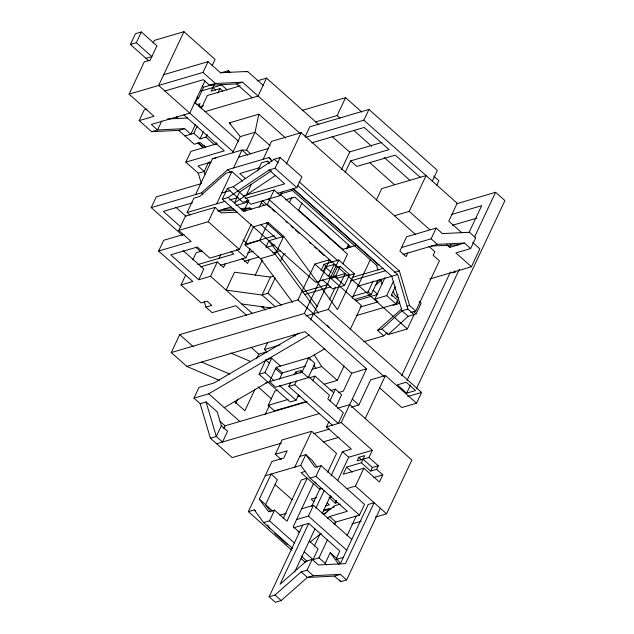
<?xml version="1.0" encoding="UTF-8"?>
<svg xmlns="http://www.w3.org/2000/svg" width="634" height="634" viewBox="0 0 634 634"><rect width="100%" height="100%" fill="white"/><g stroke="black" fill="none" stroke-linecap="round" stroke-linejoin="round"><path stroke-width="0.95" d="M232.654 152.739L240.246 136.611L229.294 122.901L258.854 114.215L255.026 132.268L246.594 150.187L241.99 150.052L212.43 158.738L195.565 194.575M148.839 60.88L130.398 44.459L135.454 33.713L141.366 31.969L156.923 45.814L150.179 60.151L144.259 61.886L129.082 94.141L153.967 116.284L139.187 120.626L151.629 131.698L178.725 130.39L184.637 128.654L190.858 134.194L195.494 124.335M130.398 44.459L136.31 42.724L141.366 31.969M153.119 43.072L154.379 40.386L183.947 31.7L215.053 59.382L212.097 65.651M139.187 120.626L144.243 109.872L147.017 109.064M183.947 31.7L158.651 85.455L233.494 152.065M161.757 121.007L157.541 129.962L151.629 131.698M129.082 94.141L202.999 72.427L208.055 61.672L220.497 72.751L247.593 71.444L263.15 85.281M204.933 80.883L189.756 113.137L151.32 124.422L157.541 129.962L184.637 128.654M195.05 103.619L197.578 98.246M196.659 98.635L198.521 98.088L203.577 87.341L202.167 86.081M182.56 235.499L151.217 207.595L156.273 196.849L200.621 183.82M198.854 106.361L200.122 103.675L196.738 104.665M201.065 108.921L207.389 95.48L240.238 85.836M214.046 84.916L211.09 91.185L219.958 88.586L222.724 91.042M184.946 135.93L193.814 133.322L197.182 126.158M217.85 93.063L219.958 88.586M227.551 72.458L228.391 70.667L230.514 72.553M201.327 183.488L198.283 173.225L185.841 162.153L190.905 151.399L217.153 143.688M193.814 133.322L200.035 138.862L203.403 131.69M200.035 138.862L205.947 137.118L207.215 134.432M204.235 301.507L205.892 307.102L211.804 305.366L207.144 301.213L201.232 302.949L181.007 284.959L192.839 281.48L158.619 251.032L163.683 240.286L184.122 234.279M215.703 144.528L216.543 142.737M208.412 162.526L204.196 171.489L205.028 174.287M158.619 251.032L191.143 241.483L178.701 230.404L185.445 216.075L215.013 207.389L221.234 212.929L237.687 212.128M190.049 215.084L187.133 212.493L193.877 198.157L199.789 196.421L225.966 173.288L231.878 171.552L242.727 181.213M318.847 124.692L266.518 78.117L258.086 96.035L204.655 111.727M178.701 230.404L208.269 221.726L215.013 207.389M216.701 203.807L231.878 171.552M233.566 167.97L241.99 150.052L247.783 155.203M181.007 284.959L185.651 275.101M192.815 259.877L196.183 252.704L202.103 250.969M305.921 315.97L328.293 309.4L345.158 273.563L315.589 282.249L222.28 199.195L227.337 188.449L233.257 186.713L274.205 159.237L280.117 157.501L301.895 176.878L296.831 187.632L277.43 193.33M251.175 224.317L239.375 249.408L209.806 258.093L197.364 247.014L170.752 254.836L198.751 279.745L203.807 268.998L183.178 250.636M171.267 352.552L179.699 334.633L297.964 299.898L314.821 264.061L329.609 259.718L304.312 313.473L171.267 352.552L186.824 366.397L219.332 380.329M246.261 195.121L251.326 184.367M257.65 170.934L261.438 162.867L267.358 161.131L269.426 162.978M263.126 159.285L271.558 141.366L301.126 132.68L415.753 234.707M198.751 279.745L210.575 276.273L217.319 261.937L223.54 267.477L225.228 263.895M219.007 258.355L220.695 254.773M243.258 211.566L244.098 209.767L250.01 208.031L251.397 209.268M222.28 199.195L228.192 197.459L243.749 211.304L248.805 200.55L233.257 186.713M228.192 197.459L269.149 169.991L275.061 168.256L280.117 157.501M259.187 207.302L262.135 201.026M292.654 302.45L260.503 258.64L244.954 244.795L253.386 226.877L268.166 222.534L283.723 236.379L337.494 309.661L354.358 273.825L338.81 259.988L324.022 264.33L321.073 270.599M243.749 211.304L267.397 204.354L274.142 190.018L280.363 195.557L282.051 191.975M286.37 164.04L301.126 132.68M220.497 265.281L245.921 257.816L250.137 248.853M305.168 136.659L309.804 126.808L368.933 109.436L437.365 170.34L432.301 181.094M249.21 259.813L247.522 263.403L241.998 258.482M244.954 244.795L259.734 240.452L268.166 222.534M281.361 443.142L232.163 457.597L210.393 438.213L200.162 403.692L193.941 398.152L198.997 387.406L213.785 383.063L298.907 333.151M265.987 246.991L268.935 240.722L283.723 236.379L275.291 254.297L260.503 258.64M255.169 275.291L262.333 260.059M289.318 202.721L291.846 197.348M315.36 121.966L337.161 115.562L345.585 97.644L361.752 112.028M301.99 202.856L298.622 210.028L343.089 249.606M270.472 277.09L262.048 295.008L226.124 290.118L234.556 272.2L270.472 277.09L273.856 276.099M280.315 261.485L283.691 254.321L285.379 253.822M275.473 306.959L262.048 295.008L267.96 293.273L275.124 278.041M305.683 137.285L363.876 120.191L368.933 109.436M341.346 169.801L349.778 151.883L381.858 142.46M200.162 403.692L206.074 401.956L217.272 411.918L221.361 425.731L216.305 436.477L210.393 438.213M223.778 428.521L225.046 425.834L307.228 401.694M235.586 403.438L237.695 398.96M256.659 358.646L258.767 354.168L266.161 351.997M345.15 172.543L350.626 160.901L389.062 149.608L364.178 127.458L311.912 142.816M267.183 352.076L264.354 349.556L267.722 342.392M298.59 394.847L296.062 400.228L290.15 401.964L259.044 374.282L265.789 359.946L271.701 358.21L280.387 365.937M255.003 389.244L244.882 410.745L234.279 401.306M259.044 374.282L264.957 372.546L271.701 358.21M269.49 381.66L276.242 367.332L308.758 357.774L314.979 363.314L308.235 377.65L275.711 387.2L269.49 381.66L302.014 372.11L308.758 357.774M323.189 271.518L325.297 267.041L334.166 264.433L337.272 267.207L340.228 266.335L349.564 274.641L344.5 285.395L332.676 288.866L322.429 279.745M279.507 379.14L282.463 372.863L305.691 366.04M327.334 275.711L329.109 275.188L334.166 264.433M306 401.584L274.403 410.864L268.182 405.324L274.926 390.996L277.716 390.172M265.075 414.731L269.291 405.768M310.565 320.012L338.81 259.988M329.109 275.188L332.216 277.954L337.272 267.207M346.536 248.861L348.645 244.383M347.416 248.068L348.256 246.277L349.635 247.506M332.216 277.954L335.172 277.09L340.228 266.335M342.851 263.966L347.487 254.107L280.727 194.693M329.458 299.668L335.362 287.131M376.255 200.225L381.731 188.583L426.08 175.555L409.215 211.391L394.435 215.734M332.359 425.2L288.811 386.439L290.499 382.857M294.295 374.797L295.555 372.11L301.467 370.367L300.207 373.054M288.811 386.439L294.723 384.703L296.411 381.121M291.553 550.058L248.369 511.63L271.978 461.465L283.802 457.986L287.178 450.822L275.346 454.293L281.234 459.531M275.346 454.293L282.098 439.956L311.659 431.279L336.543 453.421L327.691 472.235M312.942 380.598L315.05 376.12L333.714 392.731M352.179 298.281L370.304 259.758M283.2 518.446L301.324 479.922L307.236 478.187L287.004 521.188L274.562 510.116L268.65 511.852L259.338 499.14L271.146 474.058L277.367 479.597L265.559 504.68L270.797 511.828M350.095 329.775L361.483 305.588L314.821 264.061M353.003 296.252L368.116 291.814L373.172 281.068M354.224 299.581L371.231 294.588L377.975 280.252M248.369 511.63L254.282 509.894L263.593 522.598L269.505 520.863L274.562 510.116M294.794 467.107L311.659 431.279M360.064 307.125L377.999 301.863L374.884 299.097L385.004 277.589M324.085 384.267L337.288 380.392L344.032 366.056M329.918 400.791L335.402 389.141L341.623 394.681L336.139 406.331M265.234 475.793L300.714 465.372L305.77 454.626L311.991 460.157L317.23 467.306M436.794 185.176L438.902 180.69L433.759 176.117M374.884 299.097L386.708 295.618L393.452 281.282M407.781 253.029L406.093 256.611L399.872 251.072L406.616 236.744L436.184 228.058L442.405 233.589L469.493 232.282L475.714 237.821L470.658 248.568L455.878 252.911L471.427 266.755L479.859 248.837L472.623 242.402M331.075 475.872L342.455 451.685L351.323 449.078L326.447 426.936L328.975 421.555M304.312 313.473L366.523 368.837L351.735 373.18L343.303 391.099L338.556 392.494M395.299 286.742L391.511 294.802L397.732 300.342L396.044 303.924L356.213 315.621M396.773 297.298L398.033 294.612M300.714 465.372L310.018 478.084L315.93 476.348L320.994 465.594L364.534 504.347L359.478 515.101L335.822 522.051L333.532 523.827M326.447 426.936L341.227 422.593L366.523 368.837M313.458 483.718L293.225 526.719L299.446 532.259M392.977 305.358L398.889 303.623L399.737 301.832M401.56 247.49L431.12 238.804L436.184 228.058M351.26 407.171L358.86 404.936L370.66 379.853L385.448 375.51L416.546 403.192L421.61 392.446L328.293 309.4M380.352 508.254L346.624 579.928L340.403 574.388L313.307 575.696L307.395 577.431L281.227 600.564L275.314 602.3L269.093 596.76L302.814 525.095M311.674 506.281L320.527 487.467M296.601 519.555L308.425 516.084L313.481 505.33L351.862 539.486M340.537 563.769L336.464 558.205L339.832 551.041L308.734 523.359L280.062 584.279L306.238 561.145L312.15 559.41L318.371 564.949L345.459 563.642L374.131 502.722L368.219 504.458L340.395 563.586M315.898 508.127L324.331 490.209M365.208 418.511L385.448 375.51M387.35 332.66L383.713 335.877L377.492 330.338L381.93 329.038L388.151 334.57L407.369 328.927L414.113 314.591L407.892 309.059L397.661 274.53L297.33 185.231M410.729 312.499L415.801 311.009L439.41 260.836L433.188 255.304L434.869 251.722L428.988 246.483M294.715 571.892L314.955 528.891M322.12 513.659L330.552 495.748M337.716 480.517L348.676 457.225L372.332 450.275L341.227 422.593M413.297 314.71L416.126 313.878L421.19 303.131L419.066 301.245M446.716 244.756L449.657 247.379L450.917 244.692M346.576 467.107L343.2 474.272L363.9 468.193L379.449 482.03L382.825 474.866L376.604 469.326L370.692 471.07L361.356 462.765L346.576 467.107L352.235 472.14M327.096 512.082L328.357 509.395L323.292 510.885M314.305 546.128L319.782 534.478M329.704 498.173L335.235 503.095L336.495 500.408M361.356 462.765L364.732 455.592L358.82 457.328L357.132 460.918L368.956 457.439L372.332 450.275M269.093 596.76L275.005 595.025L301.174 571.9L307.086 570.164L312.15 559.41M304.265 551.802L313.045 559.624L318.109 548.87L309.329 541.056M401.552 375.883L450.457 271.962M469.009 232.543L481.658 205.67L451.923 214.403M313.045 559.624L318.965 557.88L327.39 539.962M334.562 524.738L335.822 522.051L329.601 516.512L327.255 518.327M346.949 488.608L355.468 486.112L363.9 468.193M407.052 380.448L459.325 269.355M474.501 237.108L495.582 192.308L504.918 200.613L416.387 388.753M326.344 565.005L325.187 563.42L330.243 552.666L336.464 558.205M406.671 393.151L415.539 390.544L406.212 382.239L397.344 384.846L406.671 393.151L410.467 385.084M370.692 471.07L372.372 467.48L378.292 465.744L368.956 457.439M376.604 469.326L378.292 465.744M347.004 535.809L356.276 516.1M375.304 517.098L386.574 513.794L411.862 460.038L349.659 404.674L337.645 408.201M381.93 329.038L401.98 310.795L407.892 309.059M388.151 334.57L408.201 316.326L414.113 314.591M151.217 207.595L201.477 192.831L227.646 169.706L269.038 157.549L271.114 159.396M376.858 282.059L379.766 279.483M375.169 285.641L381.716 279.856M377.492 330.338L401.481 309.138M323.705 514.253L334.665 505.758L340.268 504.117M309.852 542.173L321.311 533.297M271.415 170.815L239.47 192.245L234.414 202.999L275.37 175.523M193.941 398.152L208.721 393.809L309.178 334.918M224.278 407.654L267.691 382.199M307.704 358.741L324.727 348.755M145.947 58.304L151.859 56.569L136.31 42.724M163.707 74.701L208.055 61.672M220.791 72.894L228.391 70.667M164.872 90.987L203.308 79.702L209.529 85.233L236.625 83.926L242.537 82.19L300.365 133.663M245.905 71.935L247.593 71.444M209.529 85.233L215.441 83.498L242.537 82.19M203.26 87.31L212.596 84.568M200.954 91.082L221.646 84.996L227.178 89.917M257.135 80.875L266.518 78.117M199.274 107.011L203.498 105.767M302.188 110.395L345.585 97.644M204.719 145.44L202.183 146.185L198.038 142.492M240.246 136.611L255.026 132.268L269.87 145.479M185.841 162.153L224.278 150.86L183.844 114.873M211.098 162.098L197.974 165.95L204.196 171.489L198.283 173.225M238.622 157.216L268.19 148.538M259.187 167.804L239.779 173.51L245.635 178.717M221.757 193.053L230.071 190.612M192.411 202.864L163.35 211.399L180.999 227.099M187.133 212.493L225.015 201.366M229.635 200.003L237.948 197.562M243.496 195.938L284.698 183.828L269.149 169.991M245.501 198.434L274.142 190.018M248.805 200.55L242.893 202.286L227.337 188.449M217.85 210.829L231.236 206.898M235.856 205.543L247.862 202.016M280.339 194.02L292.662 190.398M280.363 195.557L250.802 204.243L246.65 200.55M285.435 199.884L294.873 197.111L350.856 246.943M248.052 243.527L274.3 235.816M197.76 264.6L233.787 254.012L230.871 251.421M200.693 266.827L217.319 261.937M247.68 252.903L253.299 251.254M266.423 247.395L274.863 244.914M244.478 261.208L258.648 257.047M272.802 252.887L280.347 250.668M457.011 203.641L495.582 192.308M342.368 249.439L355.476 245.588M452.414 225.3L476.871 218.12M403.05 254.416L437.341 244.344L464.437 243.036L470.658 248.568M291.291 189.439L376.525 265.297L379.061 264.552M349.564 274.641L337.74 278.112L334.807 275.513M348.819 275.457L354.358 273.825M449.657 247.379L464.437 243.036M302.743 291.957L328.396 284.42M352.155 277.438L383.427 268.253M261.771 307.078L263.467 306.579M304.851 294.422L330.512 286.885M350.467 281.028L385.527 270.726M394.277 272.43L399.349 270.948L409.58 305.469L415.801 311.009M357.568 286.306L397.661 274.53M429.733 279L471.427 266.755M355.896 300.809L377.753 294.39L372.919 290.079M452.573 272.889L455.529 272.018L454.285 270.908M186.824 366.397L305.081 331.653L351.735 373.18M407.044 306.214L409.58 305.469M264.354 349.556L280.062 344.944M363.797 341.726L383.713 335.877M265.139 383.174L268.895 382.072M312.063 369.392L321.731 366.555L337.288 380.392M309.138 377.856L315.05 376.12M268.182 405.324L288.05 399.491M297.75 396.638L299.969 395.988M330.33 390.631L335.402 389.141M216.614 443.752L319.457 413.542M407.749 396.512L421.61 392.446M416.546 403.192L401.766 407.535L379.346 387.58M313.529 433.696L329.617 428.972M322.96 441.969L339 437.262M299.858 456.361L305.77 454.626L315.074 467.329L320.994 465.594M305.239 471.411L301.015 472.647L319.679 489.258L322.215 488.513M373.418 477.632L382.825 474.866M316.437 497.571L311.12 499.132L313.988 501.692M329.014 497.563L331.542 496.818M279.871 515.204L286.409 513.286M301.657 508.809L313.481 505.33M325.773 505.877L329.323 504.838L327.168 502.921M335.235 503.095L337.763 502.358M323.562 510.211L329.474 508.476L330.853 509.704M332.43 507.604L334.253 507.065M323.292 513.968L325.828 513.223M329.601 516.512L347.345 511.297L310.018 478.084M293.455 527.845L308.734 523.359M297.877 532.005L299.755 531.458M351.846 523.993L361.229 521.235M335.98 559.537L343.501 557.326M301.174 571.9L307.395 577.431L334.49 576.124L340.403 574.388M334.49 576.124L340.712 581.663L346.624 579.928M212.43 158.738L216.123 157.937M167.439 118.978L187.759 117.995M222.922 209.339L233.566 208.832M240.334 208.499L250.01 208.031M217.977 211.035L235.388 210.195M241.197 209.909L244.098 209.767L245.485 211.003M431.429 246.079L458.525 244.772M241.681 303.955L270.805 307.918M230.808 353.035L250.676 361.546M201.604 362.054L229.595 374.044M363.876 120.191L457.185 203.237L448.753 221.155L461.774 232.741M420.168 177.29L395.283 155.148L356.847 166.433L350.626 160.901M337.161 115.562L340.093 118.178M354.057 130.604L371.69 146.296M384.18 157.414L409.897 180.302M369.281 162.249L394.364 184.565M332.113 136.5L349.809 152.239M409.215 211.391L429.804 229.706M431.12 238.804L437.341 244.344M236.625 83.926L252.173 97.771M258.854 114.215L285.617 138.038M202.999 72.427L215.441 83.498M212.778 87.603L215.544 90.068M274.205 159.237L278.35 162.93M299.018 181.649L399.349 270.948M229.294 122.901L230.736 124.185M197.103 96.828L198.521 98.088M275.061 168.256L296.831 187.632M293.217 188.575L391.749 276.266L401.98 310.795L408.201 316.326M293.162 188.853L376.921 263.395M194.812 102.383L238.55 141.311M246.594 150.187L250.834 153.959M398.501 298.194L394.356 294.501L393.246 290.768M413.305 311.365L416.126 313.878M396.821 301.776L398.889 303.623M386.708 295.618L396.044 303.924M205.947 137.118L214.561 144.79M176.244 116.759L178.439 118.717M268.333 198.917L338.025 260.939M368.116 291.814L371.231 294.588M205.717 147.413L200.185 142.492L194.273 144.235L178.725 130.39M267.397 204.354L407.369 328.927M198.006 143.133L203.157 147.714M227.646 169.706L230.411 172.171M262.421 200.653L270.488 207.833M271.954 209.141L274.894 211.756M285.894 221.543L287.361 222.851M291.03 226.116L293.233 228.074M295.436 230.031L299.097 233.296M309.368 242.442L310.834 243.741M314.504 247.006L316.707 248.964M318.91 250.929L324.045 255.494M328.444 259.417L332.113 262.682M261.295 202.817L264.219 205.424M324.022 264.33L326.851 266.843M325.297 267.041L331.146 272.255M335.172 277.09L344.5 285.395M266.478 222.692L282.582 237.021M260.447 224.317L276.361 238.487M259.734 240.452L275.291 254.297L318.545 313.244M201.477 192.831L202.864 194.067M242.996 239.961L248.076 244.478M297.964 299.898L384.141 376.596M208.269 221.726L239.375 249.408M236.49 249.416L245.921 257.816M175.761 207.191L186.055 216.352M267.96 293.273L281.385 305.223M195.684 247.173L200.764 251.698M261.929 306.721L265.543 309.947M352.496 399.277L358.86 404.936M210.575 276.273L252.53 313.616M246.618 315.352L235.769 305.691L212.113 312.641L205.892 307.102M308.1 376.271L329.466 395.283L327.778 398.865L343.327 412.71L338.271 423.457L294.723 384.703M302.014 372.11L308.235 377.65M295.555 372.11L297.029 373.418M276.242 367.332L282.463 372.863M265.789 359.946L269.41 363.163M275.196 368.314L281.702 374.108M250.993 347.242L258.767 354.168M363.044 459.174L372.372 467.48M264.957 372.546L273.943 380.543M279.554 385.535L296.062 400.228M358.82 457.328L361.586 459.793M342.455 451.685L348.676 457.225M258.101 386.914L271.534 398.873M355.468 486.112L386.574 513.794M179.699 334.633L193.132 346.592M315.93 476.348L359.478 515.101M208.721 393.809L239.826 421.491M220.006 421.348L225.046 425.834M221.361 425.731L227.582 431.263L222.526 442.017L216.305 436.477L206.074 401.956M275.14 484.614L292.084 499.687M308.425 516.084L346.806 550.241M259.338 499.14L272.882 511.194M318.965 557.88L325.187 563.42M269.505 520.863L294.39 543.013M254.282 509.894L255.668 511.123M263.593 522.598L292.496 548.331M301.285 556.145L307.133 561.359M274.728 533.345L287.17 544.416M301.063 558.53L305.453 562.437M307.086 570.164L313.307 575.696M275.005 595.025L281.227 600.564M269.038 157.549L271.946 161.519M267.358 161.131L269.101 163.517M268.935 240.722L317.452 306.832M327.31 325.187L329.062 327.58M315.074 482.03L316.239 483.615M330.243 552.666L338.968 564.585M339.547 580.078L340.712 581.663M267.485 524.96L269.815 528.138M314.298 354.992L321.731 366.555M294.057 334.443L295.119 336.091M308.916 357.56L310.509 360.033M313.695 364.986L315.819 368.291M391.566 294.35L392.113 296.221M376.525 265.297L377.912 269.957M380.677 279.293L382.056 283.961M209.529 161.67L210.084 163.532"/></g></svg>
